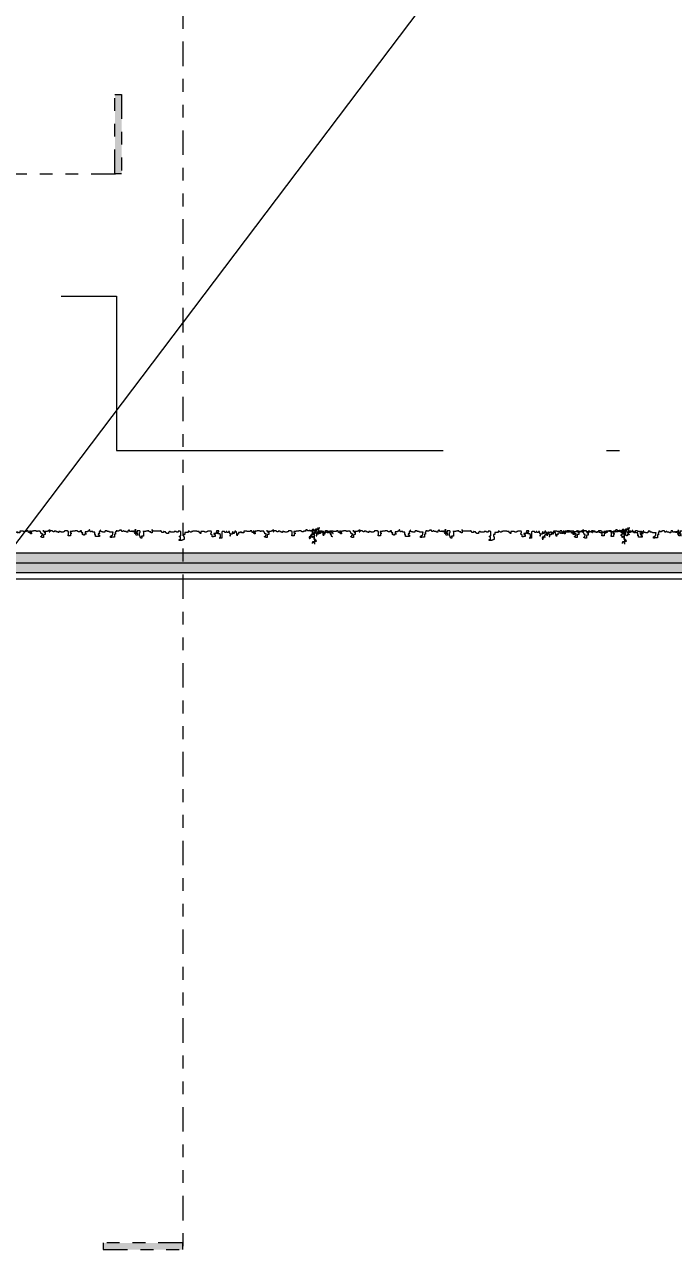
# Model space of a CAD drawing. Header units: metres. Extents: x -54 to 264, y -14 to 31.
# Drawn here: x 6.08 to 11.13, y -5.21 to 4.31 of the extents above; entities that cross this region are included whole.
import ezdxf
from ezdxf.enums import TextEntityAlignment as Align

# ---------------------------------------------------------------- set-up
doc = ezdxf.new("R2010")
doc.units = ezdxf.units.M
doc.header["$LTSCALE"] = 0.001
for name, pattern in [('CENTERX2', [101.6, 63.5, -12.7, 12.7, -12.7]), ('DIVIDEX2', [63.5, 25.4, -12.7, 0, -12.7, 0, -12.7]), ('HIDDENX2', [19.05, 12.7, -6.35])]:
    doc.linetypes.add(name, pattern=pattern)
doc.layers.get('0').update_dxf_attribs({"lineweight": 13, "true_color": 0x000000})
for name, color, linetype, lineweight, true_color in [('Jach-Anotaciones-Hatch-Lum100%', 7, 'Continuous', 13, 0x000000), ('Jach-Anotaciones-Hatch-Lum30%', 7, 'Continuous', 9, 0xb3b3b3), ('JACH-Anotaciones-Lineas-CORTE', 7, 'DIVIDEX2', 18, 0x000000), ('JACH-Anotaciones-Lineas-CORTE @ 0.075', 7, 'DIVIDEX2', 18, 0x000000), ('JACH-Anotaciones-Lineas-EJES', 7, 'CENTERX2', 9, 0x666666), ('JACH-Arq-Lineas-Piso', 7, 'Continuous', 13, 0x1a1a1a), ('JACH-Arq-Lineas-Proyeccion', 250, 'HIDDENX2', 13, 0x333333), ('JACH-ArqPaisaje-Vegetación', 7, 'Continuous', 13, 0x999999)]:
    doc.layers.add(name, color=color, linetype=linetype, lineweight=lineweight, true_color=true_color)
doc.styles.add('01c-Arial-JACH(3mm)', font='arial.ttf', dxfattribs={"height": 3})

# ---------------------------------------------------------------- blocks, each defined once
blk = doc.blocks.new('A$C686239C3')
at = {"linetype": 'Continuous'}
for p, q in [((0.034, 3.434), (0.034, 3.446)), ((0.034, 3.446), (0.042, 3.446)), ((0.038, 3.434), (0.034, 3.434)), ((0.038, 3.43), (0.038, 3.434)), ((0.042, 3.446), (0.042, 3.45)), ((0.042, 3.45), (0.046, 3.45)), ((0.046, 3.45), (0.046, 3.454)), ((0.046, 3.454), (0.051, 3.454)), ((0.049, 3.458), (0.057, 3.458)), ((0.049, 3.45), (0.049, 3.458)), ((0.053, 3.462), (0.053, 3.43)), ((0.057, 3.462), (0.053, 3.462)), ((0.053, 3.43), (0.065, 3.43)), ((0.057, 3.458), (0.057, 3.462)), ((0.065, 3.43), (0.065, 3.434)), ((0.065, 3.434), (0.069, 3.434)), ((0.069, 3.442), (0.085, 3.442)), ((0.069, 3.434), (0.069, 3.442)), ((0.085, 3.45), (0.089, 3.45)), ((0.085, 3.442), (0.085, 3.45)), ((0.089, 3.45), (0.089, 3.454)), ((0, 3.321), (0, 3.317)), ((0, 3.317), (0.004, 3.317)), ((0, 3.305), (0, 3.302)), ((0.004, 3.305), (0, 3.305)), ((0.004, 3.317), (0.004, 3.305)), ((0.011, 3.29), (0.011, 3.31)), ((0.011, 3.31), (0.027, 3.31)), ((0.026, 3.382), (0.026, 3.398)), ((0.026, 3.398), (0.03, 3.398)), ((0.042, 3.382), (0.026, 3.382)), ((0.038, 3.326), (0.026, 3.326)), ((0.026, 3.326), (0.034, 3.326)), ((0.027, 3.31), (0.027, 3.306)), ((0.027, 3.306), (0.039, 3.306)), ((0.03, 3.398), (0.03, 3.402)), ((0.03, 3.402), (0.034, 3.402)), ((0.038, 3.346), (0.03, 3.346)), ((0.03, 3.346), (0.034, 3.346)), ((0.034, 3.402), (0.034, 3.422)), ((0.034, 3.422), (0.038, 3.422)), ((0.034, 3.358), (0.034, 3.362)), ((0.034, 3.362), (0.042, 3.362)), ((0.034, 3.346), (0.034, 3.358)), ((0.034, 3.358), (0.038, 3.358)), ((0.038, 3.358), (0.034, 3.358)), ((0.034, 3.326), (0.034, 3.334)), ((0.034, 3.334), (0.038, 3.334)), ((0.034, 3.314), (0.034, 3.322)), ((0.034, 3.322), (0.038, 3.322)), ((0.042, 3.314), (0.034, 3.314)), ((0.039, 3.306), (0.035, 3.306)), ((0.035, 3.306), (0.035, 3.302)), ((0.042, 3.43), (0.038, 3.43)), ((0.038, 3.422), (0.038, 3.426)), ((0.038, 3.426), (0.042, 3.426)), ((0.038, 3.334), (0.038, 3.346)), ((0.038, 3.322), (0.038, 3.326)), ((0.042, 3.426), (0.042, 3.43)), ((0.042, 3.378), (0.042, 3.382)), ((0.046, 3.378), (0.042, 3.378)), ((0.042, 3.362), (0.042, 3.366)), ((0.042, 3.366), (0.046, 3.366)), ((0.042, 3.31), (0.042, 3.314)), ((0.05, 3.31), (0.042, 3.31)), ((0.045, 3.3), (0.045, 3.303)), ((0.045, 3.303), (0.048, 3.303)), ((0.046, 3.366), (0.046, 3.378)), ((0.047, 3.302), (0.047, 3.306)), ((0.048, 3.307), (0.048, 3.309)), ((0.049, 3.307), (0.048, 3.307)), ((0.048, 3.303), (0.048, 3.305)), ((0.048, 3.305), (0.049, 3.305)), ((0.049, 3.305), (0.049, 3.307)), ((0, 3.302), (0.008, 3.302)), ((0.008, 3.302), (0.008, 3.298)), ((0.008, 3.298), (0.016, 3.298)), ((0.012, 3.298), (0.012, 3.278)), ((0.016, 3.298), (0.012, 3.298)), ((0.012, 3.278), (0.02, 3.278)), ((0.014, 3.248), (0.022, 3.248)), ((0.02, 3.26), (0.015, 3.26)), ((0.015, 3.26), (0.015, 3.258)), ((0.015, 3.258), (0.019, 3.258)), ((0.016, 3.253), (0.015, 3.253)), ((0.015, 3.253), (0.015, 3.251)), ((0.015, 3.251), (0.016, 3.251)), ((0.019, 3.255), (0.016, 3.255)), ((0.016, 3.255), (0.016, 3.253)), ((0.016, 3.251), (0.016, 3.249)), ((0.029, 3.256), (0.017, 3.256)), ((0.017, 3.256), (0.017, 3.252)), ((0.023, 3.284), (0.018, 3.284)), ((0.018, 3.284), (0.018, 3.281)), ((0.018, 3.281), (0.025, 3.281)), ((0.022, 3.192), (0.018, 3.192)), ((0.018, 3.192), (0.018, 3.18)), ((0.018, 3.18), (0.022, 3.18)), ((0.019, 3.258), (0.019, 3.255)), ((0.02, 3.278), (0.02, 3.292)), ((0.02, 3.292), (0.023, 3.292)), ((0.02, 3.259), (0.02, 3.26)), ((0.024, 3.259), (0.02, 3.259)), ((0.022, 3.267), (0.021, 3.267)), ((0.021, 3.267), (0.021, 3.265)), ((0.021, 3.265), (0.025, 3.265)), ((0.025, 3.269), (0.022, 3.269)), ((0.022, 3.269), (0.022, 3.267)), ((0.022, 3.248), (0.022, 3.244)), ((0.022, 3.244), (0.03, 3.244)), ((0.03, 3.196), (0.022, 3.196)), ((0.022, 3.196), (0.022, 3.192)), ((0.022, 3.18), (0.022, 3.176)), ((0.022, 3.176), (0.038, 3.176)), ((0.023, 3.292), (0.023, 3.284)), ((0.025, 3.27), (0.023, 3.27)), ((0.023, 3.27), (0.023, 3.266)), ((0.023, 3.266), (0.025, 3.266)), ((0.026, 3.26), (0.024, 3.26)), ((0.024, 3.26), (0.024, 3.259)), ((0.025, 3.281), (0.025, 3.287)), ((0.025, 3.287), (0.029, 3.287)), ((0.029, 3.271), (0.025, 3.271)), ((0.025, 3.271), (0.025, 3.27)), ((0.025, 3.266), (0.025, 3.269)), ((0.025, 3.265), (0.025, 3.26)), ((0.025, 3.26), (0.026, 3.26)), ((0.037, 3.252), (0.025, 3.252)), ((0.025, 3.252), (0.029, 3.252)), ((0.03, 3.236), (0.026, 3.236)), ((0.026, 3.236), (0.026, 3.232)), ((0.026, 3.232), (0.038, 3.232)), ((0.03, 3.224), (0.026, 3.224)), ((0.026, 3.224), (0.026, 3.212)), ((0.026, 3.212), (0.034, 3.212)), ((0.03, 3.2), (0.026, 3.2)), ((0.026, 3.2), (0.03, 3.2)), ((0.039, 3.276), (0.028, 3.276)), ((0.028, 3.276), (0.028, 3.269)), ((0.028, 3.269), (0.029, 3.269)), ((0.028, 3.161), (0.028, 3.182)), ((0.029, 3.287), (0.029, 3.281)), ((0.029, 3.281), (0.035, 3.281)), ((0.029, 3.269), (0.029, 3.271)), ((0.029, 3.252), (0.029, 3.256)), ((0.03, 3.244), (0.03, 3.236)), ((0.038, 3.232), (0.03, 3.232)), ((0.03, 3.232), (0.03, 3.224)), ((0.034, 3.212), (0.03, 3.212)), ((0.03, 3.212), (0.03, 3.2)), ((0.03, 3.2), (0.03, 3.196)), ((0.035, 3.302), (0.047, 3.302)), ((0.035, 3.281), (0.035, 3.287)), ((0.035, 3.287), (0.04, 3.287)), ((0.038, 3.289), (0.036, 3.289)), ((0.036, 3.289), (0.036, 3.274)), ((0.037, 3.248), (0.037, 3.252)), ((0.053, 3.248), (0.037, 3.248)), ((0.039, 3.297), (0.038, 3.297)), ((0.038, 3.297), (0.04, 3.297)), ((0.038, 3.283), (0.038, 3.289)), ((0.04, 3.283), (0.038, 3.283)), ((0.039, 3.293), (0.039, 3.297)), ((0.04, 3.297), (0.04, 3.299)), ((0.04, 3.299), (0.044, 3.299)), ((0.04, 3.287), (0.04, 3.283)), ((0.04, 3.28), (0.04, 3.276)), ((0.052, 3.28), (0.04, 3.28)), ((0.044, 3.299), (0.044, 3.297)), ((0.044, 3.297), (0.049, 3.297)), ((0.049, 3.3), (0.045, 3.3)), ((0.048, 3.26), (0.052, 3.26)), ((0.056, 3.26), (0.048, 3.26)), ((0.049, 3.297), (0.049, 3.3)), ((0.052, 3.26), (0.052, 3.28)), ((0.053, 3.268), (0.053, 3.248)), ((0.085, 3.268), (0.053, 3.268)), ((0.056, 3.256), (0.056, 3.26)), ((0.064, 3.256), (0.056, 3.256)), ((0.06, 3.252), (0.064, 3.252)), ((0.06, 3.241), (0.06, 3.252)), ((0.064, 3.241), (0.06, 3.241)), ((0.064, 3.252), (0.064, 3.256)), ((0.064, 3.237), (0.064, 3.241)), ((0.072, 3.237), (0.064, 3.237)), ((0.072, 3.233), (0.072, 3.237)), ((0.08, 3.233), (0.072, 3.233)), ((0.08, 3.244), (0.08, 3.233)), ((0.1, 3.244), (0.08, 3.244)), ((0.085, 3.264), (0.085, 3.268)), ((0.121, 3.264), (0.085, 3.264)), ((0.088, 3.268), (0.088, 3.256)), ((0.112, 3.268), (0.088, 3.268)), ((0.088, 3.256), (0.092, 3.256)), ((0.092, 3.256), (0.092, 3.252)), ((0.092, 3.252), (0.096, 3.252)), ((0.096, 3.252), (0.096, 3.248)), ((0.096, 3.248), (0.1, 3.248)), ((0.1, 3.248), (0.1, 3.244)), ((0.112, 3.272), (0.112, 3.268)), ((0.116, 3.272), (0.112, 3.272)), ((0.116, 3.276), (0.116, 3.272)), ((0.128, 3.276), (0.116, 3.276)), ((0.137, 3.272), (0.121, 3.272)), ((0.121, 3.272), (0.121, 3.264)), ((0.128, 3.284), (0.128, 3.276)), ((0.132, 3.284), (0.128, 3.284)), ((0.132, 3.288), (0.132, 3.284)), ((0.136, 3.288), (0.132, 3.288)), ((0.136, 3.276), (0.136, 3.288)), ((0.14, 3.276), (0.136, 3.276)), ((0.137, 3.264), (0.137, 3.272)), ((0.141, 3.264), (0.137, 3.264)), ((0.14, 3.272), (0.14, 3.276)), ((0.144, 3.272), (0.14, 3.272)), ((0.141, 3.252), (0.141, 3.264)), ((0.144, 3.252), (0.141, 3.252)), ((0.144, 3.268), (0.144, 3.272)), ((0.152, 3.268), (0.144, 3.268)), ((0.148, 3.256), (0.144, 3.256)), ((0.144, 3.256), (0.144, 3.252)), ((0.148, 3.252), (0.148, 3.256)), ((0.152, 3.252), (0.148, 3.252)), ((0.152, 3.272), (0.152, 3.268)), ((0.168, 3.272), (0.152, 3.272)), ((0.16, 3.268), (0.152, 3.268)), ((0.152, 3.268), (0.156, 3.268)), ((0.152, 3.248), (0.152, 3.252)), ((0.16, 3.248), (0.152, 3.248)), ((0.156, 3.268), (0.156, 3.264)), ((0.156, 3.264), (0.16, 3.264)), ((0.028, 3.161), (0.032, 3.161)), ((0.028, 3.126), (0.028, 3.106)), ((0.032, 3.126), (0.028, 3.126)), ((0.028, 3.106), (0.032, 3.106)), ((0.032, 3.161), (0.032, 3.153)), ((0.032, 3.153), (0.04, 3.153)), ((0.032, 3.133), (0.032, 3.126)), ((0.036, 3.133), (0.032, 3.133)), ((0.032, 3.106), (0.032, 3.078)), ((0.032, 3.078), (0.036, 3.078)), ((0.036, 3.137), (0.036, 3.133)), ((0.04, 3.137), (0.036, 3.137)), ((0.036, 3.078), (0.036, 3.054)), ((0.036, 3.054), (0.048, 3.054)), ((0.04, 3.153), (0.04, 3.137)), ((0.048, 3.062), (0.052, 3.062)), ((0.048, 3.054), (0.048, 3.062)), ((0.052, 3.066), (0.06, 3.066)), ((0.052, 3.062), (0.052, 3.066)), ((0.06, 3.066), (0.06, 3.058)), ((0.06, 3.058), (0.08, 3.058)), ((0.08, 3.058), (0.08, 3.034)), ((0.028, 3.026), (0.028, 2.998)), ((0.032, 3.026), (0.028, 3.026)), ((0.028, 2.998), (0.032, 2.998)), ((0.032, 3.03), (0.032, 3.026)), ((0.036, 3.03), (0.032, 3.03)), ((0.032, 2.998), (0.032, 2.994)), ((0.032, 2.994), (0.04, 2.994)), ((0.036, 3.038), (0.036, 3.03)), ((0.072, 3.038), (0.036, 3.038)), ((0.036, 2.95), (0.036, 2.938)), ((0.04, 2.95), (0.036, 2.95)), ((0.036, 2.938), (0.048, 2.938)), ((0.04, 2.994), (0.04, 2.986)), ((0.04, 2.986), (0.044, 2.986)), ((0.04, 2.962), (0.04, 2.95)), ((0.044, 2.962), (0.04, 2.962)), ((0.044, 2.922), (0.04, 2.922)), ((0.04, 2.922), (0.04, 2.914)), ((0.044, 2.986), (0.044, 2.962)), ((0.044, 2.93), (0.044, 2.922)), ((0.048, 2.93), (0.044, 2.93)), ((0.048, 2.938), (0.048, 2.93)), ((0.072, 3.034), (0.072, 3.038)), ((0.08, 3.034), (0.072, 3.034)), ((0.024, 2.846), (0.024, 2.834)), ((0.032, 2.846), (0.024, 2.846)), ((0.024, 2.834), (0.028, 2.834)), ((0.028, 2.87), (0.028, 2.846)), ((0.032, 2.87), (0.028, 2.87)), ((0.028, 2.846), (0.036, 2.846)), ((0.028, 2.834), (0.028, 2.826)), ((0.028, 2.826), (0.032, 2.826)), ((0.032, 2.91), (0.032, 2.89)), ((0.036, 2.91), (0.032, 2.91)), ((0.032, 2.89), (0.04, 2.89)), ((0.032, 2.874), (0.032, 2.87)), ((0.036, 2.874), (0.032, 2.874)), ((0.032, 2.842), (0.032, 2.846)), ((0.04, 2.842), (0.032, 2.842)), ((0.032, 2.826), (0.032, 2.818)), ((0.032, 2.818), (0.036, 2.818)), ((0.036, 2.914), (0.036, 2.91)), ((0.044, 2.914), (0.036, 2.914)), ((0.036, 2.878), (0.036, 2.874)), ((0.04, 2.878), (0.036, 2.878)), ((0.036, 2.846), (0.036, 2.838)), ((0.036, 2.838), (0.04, 2.838)), ((0.036, 2.818), (0.036, 2.782)), ((0.04, 2.914), (0.044, 2.914)), ((0.04, 2.89), (0.04, 2.878)), ((0.04, 2.838), (0.04, 2.842)), ((0.028, 2.782), (0.028, 2.77)), ((0.036, 2.782), (0.028, 2.782)), ((0.028, 2.778), (0.032, 2.778)), ((0.028, 2.77), (0.028, 2.778)), ((0.028, 2.698), (0.028, 2.674)), ((0.032, 2.698), (0.028, 2.698)), ((0.028, 2.674), (0.032, 2.674)), ((0.032, 2.782), (0.04, 2.782)), ((0.032, 2.778), (0.032, 2.782)), ((0.032, 2.742), (0.032, 2.714)), ((0.04, 2.742), (0.032, 2.742)), ((0.032, 2.714), (0.036, 2.714)), ((0.032, 2.71), (0.032, 2.706)), ((0.036, 2.71), (0.032, 2.71)), ((0.032, 2.71), (0.036, 2.71)), ((0.032, 2.706), (0.032, 2.71)), ((0.032, 2.706), (0.032, 2.698)), ((0.036, 2.706), (0.032, 2.706)), ((0.032, 2.674), (0.032, 2.654)), ((0.036, 2.714), (0.036, 2.71)), ((0.036, 2.71), (0.036, 2.706)), ((0.04, 2.786), (0.044, 2.786)), ((0.04, 2.782), (0.04, 2.786)), ((0.04, 2.746), (0.04, 2.742)), ((0.044, 2.746), (0.04, 2.746)), ((0.044, 2.794), (0.068, 2.794)), ((0.044, 2.786), (0.044, 2.794)), ((0.044, 2.75), (0.044, 2.746)), ((0.052, 2.75), (0.044, 2.75)), ((0.052, 2.754), (0.052, 2.75)), ((0.06, 2.754), (0.052, 2.754)), ((0.06, 2.766), (0.06, 2.754)), ((0.076, 2.766), (0.06, 2.766)), ((0.068, 2.794), (0.068, 2.782)), ((0.068, 2.782), (0.072, 2.782)), ((0.072, 2.782), (0.072, 2.778)), ((0.072, 2.778), (0.1, 2.778)), ((0.076, 2.762), (0.076, 2.766)), ((0.084, 2.762), (0.076, 2.762)), ((0.084, 2.754), (0.084, 2.762)), ((0.088, 2.754), (0.084, 2.754)), ((0.088, 2.75), (0.088, 2.754)), ((0.092, 2.75), (0.088, 2.75)), ((0.092, 2.754), (0.092, 2.75)), ((0.096, 2.754), (0.092, 2.754)), ((0.096, 2.762), (0.096, 2.754)), ((0.1, 2.762), (0.096, 2.762)), ((0.1, 2.778), (0.1, 2.762)), ((0.028, 2.618), (0.028, 2.602)), ((0.036, 2.618), (0.028, 2.618)), ((0.028, 2.602), (0.036, 2.602)), ((0.032, 2.654), (0.04, 2.654)), ((0.032, 2.642), (0.032, 2.634)), ((0.036, 2.642), (0.032, 2.642)), ((0.032, 2.638), (0.036, 2.638)), ((0.032, 2.634), (0.032, 2.638)), ((0.032, 2.566), (0.032, 2.534)), ((0.036, 2.566), (0.032, 2.566)), ((0.036, 2.646), (0.036, 2.642)), ((0.036, 2.642), (0.036, 2.646)), ((0.036, 2.642), (0.048, 2.642)), ((0.036, 2.638), (0.036, 2.642)), ((0.052, 2.642), (0.036, 2.642)), ((0.036, 2.622), (0.036, 2.618)), ((0.048, 2.622), (0.036, 2.622)), ((0.036, 2.602), (0.036, 2.566)), ((0.04, 2.654), (0.04, 2.65)), ((0.04, 2.65), (0.048, 2.65)), ((0.044, 2.63), (0.044, 2.626)), ((0.048, 2.63), (0.044, 2.63)), ((0.044, 2.626), (0.048, 2.626)), ((0.048, 2.654), (0.048, 2.65)), ((0.048, 2.65), (0.048, 2.654)), ((0.048, 2.65), (0.052, 2.65)), ((0.048, 2.642), (0.048, 2.65)), ((0.048, 2.65), (0.052, 2.65)), ((0.048, 2.634), (0.048, 2.63)), ((0.052, 2.634), (0.048, 2.634)), ((0.048, 2.626), (0.048, 2.622)), ((0.052, 2.654), (0.06, 2.654)), ((0.052, 2.65), (0.052, 2.654)), ((0.052, 2.65), (0.052, 2.642)), ((0.052, 2.642), (0.052, 2.634)), ((0.06, 2.642), (0.052, 2.642)), ((0.06, 2.654), (0.06, 2.642)), ((0.032, 2.534), (0.052, 2.534)), ((0.032, 2.454), (0.032, 2.442)), ((0.04, 2.454), (0.032, 2.454)), ((0.032, 2.442), (0.044, 2.442)), ((0.04, 2.458), (0.04, 2.454)), ((0.052, 2.458), (0.04, 2.458)), ((0.04, 2.426), (0.04, 2.418)), ((0.056, 2.426), (0.04, 2.426)), ((0.04, 2.418), (0.048, 2.418)), ((0.044, 2.51), (0.044, 2.498)), ((0.048, 2.51), (0.044, 2.51)), ((0.044, 2.498), (0.048, 2.498)), ((0.044, 2.442), (0.044, 2.438)), ((0.044, 2.438), (0.048, 2.438)), ((0.048, 2.518), (0.048, 2.506)), ((0.052, 2.518), (0.048, 2.518)), ((0.048, 2.506), (0.048, 2.51)), ((0.048, 2.498), (0.048, 2.482)), ((0.048, 2.482), (0.064, 2.482)), ((0.048, 2.438), (0.048, 2.434)), ((0.048, 2.434), (0.056, 2.434)), ((0.048, 2.418), (0.048, 2.414)), ((0.048, 2.414), (0.064, 2.414)), ((0.052, 2.534), (0.052, 2.518)), ((0.052, 2.462), (0.052, 2.458)), ((0.072, 2.462), (0.052, 2.462)), ((0.056, 2.434), (0.056, 2.426)), ((0.064, 2.482), (0.064, 2.466)), ((0.064, 2.466), (0.08, 2.466)), ((0.064, 2.414), (0.064, 2.402)), ((0.072, 2.466), (0.072, 2.462)), ((0.08, 2.466), (0.072, 2.466)), ((0.036, 2.386), (0.036, 2.378)), ((0.052, 2.386), (0.036, 2.386)), ((0.036, 2.378), (0.044, 2.378)), ((0.036, 2.358), (0.036, 2.354)), ((0.044, 2.358), (0.036, 2.358)), ((0.036, 2.354), (0.048, 2.354)), ((0.036, 2.334), (0.036, 2.31)), ((0.04, 2.334), (0.036, 2.334)), ((0.036, 2.31), (0.04, 2.31)), ((0.04, 2.338), (0.04, 2.334)), ((0.048, 2.338), (0.04, 2.338)), ((0.04, 2.31), (0.04, 2.306)), ((0.04, 2.306), (0.104, 2.306)), ((0.044, 2.378), (0.044, 2.374)), ((0.044, 2.374), (0.048, 2.374)), ((0.044, 2.362), (0.044, 2.358)), ((0.048, 2.362), (0.044, 2.362)), ((0.048, 2.374), (0.048, 2.362)), ((0.048, 2.354), (0.048, 2.338)), ((0.052, 2.39), (0.052, 2.386)), ((0.056, 2.39), (0.052, 2.39)), ((0.056, 2.394), (0.056, 2.39)), ((0.06, 2.394), (0.056, 2.394)), ((0.06, 2.398), (0.06, 2.394)), ((0.08, 2.398), (0.06, 2.398)), ((0.06, 2.29), (0.06, 2.266)), ((0.068, 2.29), (0.06, 2.29)), ((0.064, 2.402), (0.068, 2.402)), ((0.068, 2.402), (0.068, 2.394)), ((0.068, 2.394), (0.076, 2.394)), ((0.068, 2.294), (0.068, 2.29)), ((0.096, 2.294), (0.068, 2.294)), ((0.076, 2.394), (0.076, 2.39)), ((0.076, 2.39), (0.08, 2.39)), ((0.08, 2.39), (0.08, 2.398)), ((0.096, 2.29), (0.096, 2.294)), ((0.1, 2.29), (0.096, 2.29)), ((0.1, 2.286), (0.1, 2.29)), ((0.104, 2.306), (0.104, 2.282)), ((0.028, 2.278), (0.028, 2.254)), ((0.04, 2.278), (0.028, 2.278)), ((0.028, 2.254), (0.04, 2.254)), ((0.032, 2.198), (0.032, 2.162)), ((0.036, 2.198), (0.032, 2.198)), ((0.032, 2.162), (0.036, 2.162)), ((0.036, 2.202), (0.036, 2.198)), ((0.052, 2.202), (0.036, 2.202)), ((0.036, 2.162), (0.036, 2.154)), ((0.04, 2.274), (0.04, 2.278)), ((0.044, 2.274), (0.04, 2.274)), ((0.04, 2.254), (0.04, 2.25)), ((0.04, 2.25), (0.052, 2.25)), ((0.044, 2.262), (0.044, 2.274)), ((0.048, 2.262), (0.044, 2.262)), ((0.048, 2.266), (0.048, 2.262)), ((0.06, 2.266), (0.048, 2.266)), ((0.052, 2.254), (0.056, 2.254)), ((0.052, 2.25), (0.052, 2.254)), ((0.052, 2.198), (0.052, 2.202)), ((0.056, 2.198), (0.052, 2.198)), ((0.056, 2.254), (0.056, 2.226)), ((0.056, 2.226), (0.064, 2.226)), ((0.056, 2.194), (0.056, 2.198)), ((0.064, 2.194), (0.056, 2.194)), ((0.064, 2.23), (0.068, 2.23)), ((0.064, 2.226), (0.064, 2.23)), ((0.064, 2.198), (0.064, 2.194)), ((0.068, 2.198), (0.064, 2.198)), ((0.068, 2.238), (0.088, 2.238)), ((0.068, 2.23), (0.068, 2.238)), ((0.068, 2.202), (0.068, 2.198)), ((0.072, 2.202), (0.068, 2.202)), ((0.072, 2.206), (0.072, 2.202)), ((0.092, 2.206), (0.072, 2.206)), ((0.088, 2.238), (0.088, 2.222)), ((0.088, 2.222), (0.092, 2.222)), ((0.092, 2.222), (0.092, 2.206)), ((0.104, 2.286), (0.1, 2.286)), ((0.104, 2.282), (0.104, 2.286)), ((0.032, 2.05), (0.032, 2.006)), ((0.036, 2.05), (0.032, 2.05)), ((0.036, 2.154), (0.04, 2.154)), ((0.036, 2.126), (0.036, 2.09)), ((0.04, 2.126), (0.036, 2.126)), ((0.036, 2.09), (0.056, 2.09)), ((0.036, 2.074), (0.036, 2.05)), ((0.048, 2.074), (0.036, 2.074)), ((0.04, 2.154), (0.04, 2.15)), ((0.04, 2.15), (0.044, 2.15)), ((0.04, 2.13), (0.04, 2.126)), ((0.044, 2.13), (0.04, 2.13)), ((0.044, 2.15), (0.044, 2.13)), ((0.048, 2.078), (0.048, 2.074)), ((0.052, 2.078), (0.048, 2.078)), ((0.052, 2.082), (0.052, 2.078)), ((0.056, 2.082), (0.052, 2.082)), ((0.056, 2.09), (0.056, 2.082)), ((0.032, 2.006), (0.036, 2.006)), ((0.032, 1.97), (0.032, 1.958)), ((0.036, 1.97), (0.032, 1.97)), ((0.032, 1.958), (0.048, 1.958)), ((0.036, 2.006), (0.036, 1.994)), ((0.036, 1.994), (0.044, 1.994)), ((0.036, 1.974), (0.036, 1.97)), ((0.04, 1.974), (0.036, 1.974)), ((0.04, 1.978), (0.04, 1.974)), ((0.044, 1.978), (0.04, 1.978)), ((0.044, 1.994), (0.044, 1.978)), ((0.048, 1.958), (0.048, 1.926)), ((0.048, 1.926), (0.068, 1.926)), ((0.068, 1.926), (0.068, 1.91)), ((0.068, 1.91), (0.088, 1.91)), ((0.088, 1.914), (0.092, 1.914)), ((0.088, 1.91), (0.088, 1.914)), ((0.092, 1.918), (0.119, 1.918)), ((0.092, 1.914), (0.092, 1.918)), ((0.119, 1.918), (0.119, 1.91)), ((0.119, 1.91), (0.123, 1.91)), ((0.123, 1.91), (0.123, 1.902)), ((0.032, 1.874), (0.032, 1.854)), ((0.036, 1.874), (0.032, 1.874)), ((0.032, 1.854), (0.044, 1.854)), ((0.036, 1.882), (0.036, 1.874)), ((0.08, 1.882), (0.036, 1.882)), ((0.036, 1.834), (0.036, 1.815)), ((0.04, 1.834), (0.036, 1.834)), ((0.036, 1.815), (0.044, 1.815)), ((0.04, 1.838), (0.04, 1.834)), ((0.044, 1.838), (0.04, 1.838)), ((0.044, 1.854), (0.044, 1.838)), ((0.044, 1.815), (0.044, 1.775)), ((0.08, 1.874), (0.08, 1.882)), ((0.084, 1.874), (0.08, 1.874)), ((0.084, 1.87), (0.084, 1.874)), ((0.092, 1.87), (0.084, 1.87)), ((0.092, 1.874), (0.092, 1.87)), ((0.096, 1.874), (0.092, 1.874)), ((0.096, 1.878), (0.096, 1.874)), ((0.119, 1.878), (0.096, 1.878)), ((0.119, 1.866), (0.119, 1.878)), ((0.131, 1.866), (0.119, 1.866)), ((0.123, 1.902), (0.127, 1.902)), ((0.127, 1.902), (0.127, 1.894)), ((0.127, 1.894), (0.131, 1.894)), ((0.131, 1.894), (0.131, 1.866)), ((0.028, 1.679), (0.028, 1.671)), ((0.036, 1.679), (0.028, 1.679)), ((0.028, 1.671), (0.032, 1.671)), ((0.032, 1.671), (0.032, 1.591)), ((0.036, 1.771), (0.036, 1.767)), ((0.04, 1.771), (0.036, 1.771)), ((0.036, 1.767), (0.04, 1.767)), ((0.036, 1.707), (0.036, 1.703)), ((0.04, 1.707), (0.036, 1.707)), ((0.036, 1.703), (0.048, 1.703)), ((0.036, 1.683), (0.036, 1.679)), ((0.04, 1.683), (0.036, 1.683)), ((0.04, 1.775), (0.04, 1.771)), ((0.044, 1.775), (0.04, 1.775)), ((0.04, 1.767), (0.04, 1.763)), ((0.04, 1.763), (0.044, 1.763)), ((0.04, 1.723), (0.04, 1.707)), ((0.04, 1.719), (0.04, 1.723)), ((0.04, 1.723), (0.04, 1.719)), ((0.044, 1.723), (0.04, 1.723)), ((0.04, 1.687), (0.04, 1.683)), ((0.048, 1.687), (0.04, 1.687)), ((0.044, 1.763), (0.044, 1.755)), ((0.044, 1.755), (0.056, 1.755)), ((0.044, 1.727), (0.044, 1.723)), ((0.052, 1.727), (0.044, 1.727)), ((0.048, 1.703), (0.048, 1.687)), ((0.052, 1.735), (0.052, 1.727)), ((0.056, 1.735), (0.052, 1.735)), ((0.056, 1.755), (0.056, 1.735)), ((0.02, 1.587), (0.052, 1.587)), ((0.02, 1.583), (0.02, 1.587)), ((0.024, 1.583), (0.02, 1.583)), ((0.024, 1.591), (0.024, 1.583)), ((0.032, 1.591), (0.024, 1.591)), ((0.028, 1.551), (0.028, 1.539)), ((0.032, 1.551), (0.028, 1.551)), ((0.028, 1.539), (0.032, 1.539)), ((0.032, 1.555), (0.032, 1.551)), ((0.04, 1.555), (0.032, 1.555)), ((0.032, 1.539), (0.032, 1.519)), ((0.04, 1.571), (0.04, 1.555)), ((0.048, 1.571), (0.04, 1.571)), ((0.048, 1.575), (0.048, 1.571)), ((0.052, 1.575), (0.048, 1.575)), ((0.052, 1.587), (0.052, 1.575)), ((0.015, 1.414), (0.041, 1.414)), ((0.02, 1.419), (0.02, 1.407)), ((0.02, 1.407), (0.028, 1.407)), ((0.028, 1.495), (0.084, 1.495)), ((0.036, 1.495), (0.028, 1.495)), ((0.028, 1.459), (0.028, 1.431)), ((0.032, 1.459), (0.028, 1.459)), ((0.028, 1.431), (0.04, 1.431)), ((0.028, 1.407), (0.028, 1.403)), ((0.028, 1.403), (0.036, 1.403)), ((0.032, 1.519), (0.036, 1.519)), ((0.032, 1.463), (0.032, 1.459)), ((0.048, 1.463), (0.032, 1.463)), ((0.036, 1.519), (0.036, 1.491)), ((0.036, 1.491), (0.036, 1.495)), ((0.036, 1.419), (0.048, 1.419)), ((0.036, 1.407), (0.036, 1.419)), ((0.04, 1.407), (0.036, 1.407)), ((0.036, 1.403), (0.036, 1.395)), ((0.04, 1.431), (0.04, 1.427)), ((0.04, 1.427), (0.052, 1.427)), ((0.04, 1.411), (0.04, 1.407)), ((0.048, 1.411), (0.04, 1.411)), ((0.048, 1.455), (0.048, 1.463)), ((0.08, 1.455), (0.048, 1.455)), ((0.048, 1.427), (0.052, 1.427)), ((0.048, 1.419), (0.048, 1.427)), ((0.048, 1.415), (0.048, 1.411)), ((0.056, 1.415), (0.048, 1.415)), ((0.052, 1.431), (0.06, 1.431)), ((0.052, 1.427), (0.052, 1.431)), ((0.052, 1.427), (0.052, 1.423)), ((0.052, 1.423), (0.056, 1.423)), ((0.056, 1.407), (0.052, 1.407)), ((0.056, 1.423), (0.056, 1.415)), ((0.056, 1.411), (0.056, 1.407)), ((0.06, 1.411), (0.056, 1.411)), ((0.06, 1.435), (0.076, 1.435)), ((0.06, 1.431), (0.06, 1.435)), ((0.06, 1.415), (0.06, 1.411)), ((0.068, 1.415), (0.06, 1.415)), ((0.068, 1.419), (0.068, 1.415)), ((0.076, 1.419), (0.068, 1.419)), ((0.076, 1.435), (0.076, 1.419)), ((0.08, 1.459), (0.08, 1.455)), ((0.084, 1.459), (0.08, 1.459)), ((0.084, 1.495), (0.084, 1.475)), ((0.084, 1.475), (0.092, 1.475)), ((0.084, 1.463), (0.084, 1.459)), ((0.1, 1.463), (0.084, 1.463)), ((0.092, 1.479), (0.104, 1.479)), ((0.092, 1.475), (0.092, 1.479)), ((0.1, 1.467), (0.1, 1.463)), ((0.104, 1.467), (0.1, 1.467)), ((0.104, 1.479), (0.104, 1.467)), ((0.028, 1.351), (0.024, 1.351)), ((0.024, 1.351), (0.024, 1.339)), ((0.024, 1.339), (0.028, 1.339)), ((0.036, 1.355), (0.028, 1.355)), ((0.028, 1.355), (0.028, 1.351)), ((0.028, 1.339), (0.028, 1.335)), ((0.028, 1.335), (0.044, 1.335)), ((0.032, 1.291), (0.028, 1.291)), ((0.028, 1.291), (0.028, 1.287)), ((0.028, 1.287), (0.032, 1.287)), ((0.036, 1.271), (0.028, 1.271)), ((0.028, 1.271), (0.028, 1.267)), ((0.036, 1.395), (0.032, 1.395)), ((0.032, 1.395), (0.032, 1.391)), ((0.032, 1.391), (0.044, 1.391)), ((0.036, 1.383), (0.032, 1.383)), ((0.032, 1.383), (0.032, 1.371)), ((0.032, 1.371), (0.04, 1.371)), ((0.036, 1.359), (0.032, 1.359)), ((0.032, 1.359), (0.036, 1.359)), ((0.036, 1.295), (0.032, 1.295)), ((0.032, 1.295), (0.032, 1.291)), ((0.032, 1.287), (0.032, 1.283)), ((0.032, 1.283), (0.036, 1.283)), ((0.044, 1.391), (0.036, 1.391)), ((0.036, 1.391), (0.036, 1.383)), ((0.04, 1.371), (0.036, 1.371)), ((0.036, 1.371), (0.036, 1.359)), ((0.036, 1.359), (0.036, 1.355)), ((0.04, 1.315), (0.036, 1.315)), ((0.036, 1.315), (0.036, 1.295)), ((0.036, 1.283), (0.036, 1.271)), ((0.044, 1.319), (0.04, 1.319)), ((0.04, 1.319), (0.04, 1.315)), ((0.044, 1.335), (0.044, 1.319)), ((0.028, 1.267), (0.024, 1.267)), ((0.024, 1.267), (0.024, 1.247)), ((0.024, 1.247), (0.028, 1.247)), ((0.028, 1.247), (0.028, 1.239)), ((0.028, 1.239), (0.032, 1.239)), ((0.032, 1.223), (0.028, 1.223)), ((0.028, 1.223), (0.028, 1.211)), ((0.028, 1.211), (0.04, 1.211)), ((0.032, 1.239), (0.032, 1.223)), ((0.04, 1.211), (0.04, 1.207)), ((0.04, 1.207), (0.044, 1.207)), ((0.044, 1.207), (0.044, 1.203)), ((0.044, 1.203), (0.052, 1.203)), ((0.048, 1.183), (0.044, 1.183)), ((0.044, 1.183), (0.044, 1.143)), ((0.048, 1.179), (0.048, 1.183)), ((0.072, 1.179), (0.048, 1.179)), ((0.052, 1.203), (0.052, 1.207)), ((0.052, 1.207), (0.064, 1.207)), ((0.064, 1.207), (0.064, 1.195)), ((0.064, 1.195), (0.096, 1.195)), ((0.072, 1.175), (0.072, 1.179)), ((0.076, 1.175), (0.072, 1.175)), ((0.076, 1.167), (0.076, 1.175)), ((0.08, 1.167), (0.076, 1.167)), ((0.08, 1.159), (0.08, 1.167)), ((0.084, 1.159), (0.08, 1.159)), ((0.084, 1.155), (0.084, 1.159)), ((0.1, 1.155), (0.084, 1.155)), ((0.096, 1.195), (0.096, 1.167)), ((0.096, 1.167), (0.1, 1.167)), ((0.1, 1.167), (0.1, 1.155)), ((0.028, 1.051), (0.024, 1.051)), ((0.024, 1.051), (0.024, 1.047)), ((0.024, 1.047), (0.036, 1.047)), ((0.036, 1.119), (0.028, 1.119)), ((0.028, 1.119), (0.028, 1.099)), ((0.028, 1.099), (0.032, 1.099)), ((0.036, 1.055), (0.028, 1.055)), ((0.028, 1.055), (0.028, 1.051)), ((0.032, 1.099), (0.032, 1.095)), ((0.032, 1.095), (0.044, 1.095)), ((0.04, 1.139), (0.036, 1.139)), ((0.036, 1.139), (0.036, 1.119)), ((0.04, 1.059), (0.036, 1.059)), ((0.036, 1.059), (0.036, 1.055)), ((0.036, 1.047), (0.036, 1.035)), ((0.036, 1.035), (0.052, 1.035)), ((0.044, 1.143), (0.04, 1.143)), ((0.04, 1.143), (0.04, 1.139)), ((0.044, 1.071), (0.04, 1.071)), ((0.04, 1.071), (0.04, 1.059)), ((0.044, 1.095), (0.044, 1.071)), ((0.052, 1.035), (0.052, 1.039)), ((0.052, 1.039), (0.056, 1.039)), ((0.056, 1.039), (0.056, 1.035)), ((0.056, 1.035), (0.06, 1.035)), ((0.06, 1.035), (0.06, 1.027)), ((0.06, 1.027), (0.068, 1.027)), ((0.068, 1.027), (0.068, 1.031)), ((0.068, 1.031), (0.072, 1.031)), ((0.072, 1.031), (0.072, 1.035)), ((0.072, 1.035), (0.076, 1.035)), ((0.076, 1.035), (0.076, 1.039)), ((0.076, 1.039), (0.088, 1.039)), ((0.088, 1.039), (0.088, 0.999)), ((0.032, 0.939), (0.02, 0.939)), ((0.02, 0.939), (0.02, 0.935)), ((0.02, 0.935), (0.024, 0.935)), ((0.024, 0.935), (0.024, 0.931)), ((0.024, 0.931), (0.032, 0.931)), ((0.036, 0.943), (0.032, 0.943)), ((0.032, 0.943), (0.032, 0.939)), ((0.032, 0.931), (0.032, 0.919)), ((0.032, 0.919), (0.036, 0.919)), ((0.044, 0.971), (0.036, 0.971)), ((0.036, 0.971), (0.036, 0.955)), ((0.036, 0.955), (0.04, 0.955)), ((0.04, 0.947), (0.036, 0.947)), ((0.036, 0.947), (0.036, 0.943)), ((0.036, 0.919), (0.036, 0.915)), ((0.036, 0.915), (0.04, 0.915)), ((0.04, 0.955), (0.04, 0.947)), ((0.04, 0.915), (0.04, 0.891)), ((0.04, 0.891), (0.052, 0.891)), ((0.068, 0.991), (0.044, 0.991)), ((0.044, 0.991), (0.044, 0.971)), ((0.052, 0.891), (0.052, 0.895)), ((0.052, 0.895), (0.056, 0.895)), ((0.056, 0.895), (0.056, 0.899)), ((0.056, 0.899), (0.06, 0.899)), ((0.06, 0.899), (0.06, 0.903)), ((0.06, 0.903), (0.064, 0.903)), ((0.064, 0.903), (0.064, 0.883)), ((0.088, 0.999), (0.068, 0.999)), ((0.068, 0.999), (0.068, 0.987)), ((0.068, 0.987), (0.068, 0.991)), ((0.048, 0.855), (0.028, 0.855)), ((0.028, 0.855), (0.028, 0.843)), ((0.028, 0.843), (0.032, 0.843)), ((0.032, 0.807), (0.028, 0.807)), ((0.028, 0.807), (0.028, 0.787)), ((0.028, 0.787), (0.032, 0.787)), ((0.032, 0.843), (0.032, 0.835)), ((0.032, 0.835), (0.04, 0.835)), ((0.036, 0.815), (0.032, 0.815)), ((0.032, 0.815), (0.032, 0.807)), ((0.032, 0.787), (0.032, 0.759)), ((0.04, 0.819), (0.036, 0.819)), ((0.036, 0.819), (0.036, 0.815)), ((0.04, 0.835), (0.04, 0.819)), ((0.052, 0.859), (0.048, 0.859)), ((0.048, 0.859), (0.048, 0.851)), ((0.048, 0.851), (0.048, 0.855)), ((0.056, 0.867), (0.052, 0.867)), ((0.052, 0.867), (0.052, 0.859)), ((0.056, 0.863), (0.056, 0.867)), ((0.068, 0.863), (0.056, 0.863)), ((0.064, 0.883), (0.076, 0.883)), ((0.072, 0.867), (0.068, 0.867)), ((0.068, 0.867), (0.068, 0.863)), ((0.076, 0.875), (0.072, 0.875)), ((0.072, 0.875), (0.072, 0.867)), ((0.076, 0.883), (0.076, 0.875)), ((0.032, 0.707), (0.028, 0.707)), ((0.028, 0.707), (0.028, 0.679)), ((0.028, 0.679), (0.032, 0.679)), ((0.032, 0.759), (0.036, 0.759)), ((0.036, 0.711), (0.032, 0.711)), ((0.032, 0.711), (0.032, 0.707)), ((0.032, 0.679), (0.032, 0.675)), ((0.032, 0.675), (0.04, 0.675)), ((0.036, 0.759), (0.036, 0.735)), ((0.036, 0.735), (0.048, 0.735)), ((0.072, 0.719), (0.036, 0.719)), ((0.036, 0.719), (0.036, 0.711)), ((0.04, 0.675), (0.04, 0.667)), ((0.04, 0.667), (0.044, 0.667)), ((0.044, 0.643), (0.04, 0.643)), ((0.04, 0.643), (0.04, 0.631)), ((0.044, 0.667), (0.044, 0.643)), ((0.048, 0.735), (0.048, 0.743)), ((0.048, 0.743), (0.052, 0.743)), ((0.052, 0.743), (0.052, 0.747)), ((0.052, 0.747), (0.06, 0.747)), ((0.06, 0.747), (0.06, 0.739)), ((0.06, 0.739), (0.08, 0.739)), ((0.072, 0.715), (0.072, 0.719)), ((0.08, 0.715), (0.072, 0.715)), ((0.08, 0.739), (0.08, 0.715)), ((0.032, 0.528), (0.024, 0.528)), ((0.024, 0.528), (0.024, 0.516)), ((0.024, 0.516), (0.028, 0.516)), ((0.032, 0.551), (0.028, 0.551)), ((0.028, 0.551), (0.028, 0.528)), ((0.028, 0.528), (0.036, 0.528)), ((0.028, 0.516), (0.028, 0.508)), ((0.036, 0.591), (0.032, 0.591)), ((0.032, 0.591), (0.032, 0.571)), ((0.032, 0.571), (0.04, 0.571)), ((0.036, 0.555), (0.032, 0.555)), ((0.032, 0.555), (0.032, 0.551)), ((0.032, 0.524), (0.032, 0.528)), ((0.04, 0.524), (0.032, 0.524)), ((0.04, 0.631), (0.036, 0.631)), ((0.036, 0.631), (0.036, 0.619)), ((0.036, 0.619), (0.048, 0.619)), ((0.044, 0.595), (0.036, 0.595)), ((0.036, 0.595), (0.036, 0.591)), ((0.04, 0.559), (0.036, 0.559)), ((0.036, 0.559), (0.036, 0.555)), ((0.036, 0.528), (0.036, 0.52)), ((0.036, 0.52), (0.04, 0.52)), ((0.044, 0.603), (0.04, 0.603)), ((0.04, 0.603), (0.04, 0.595)), ((0.04, 0.595), (0.044, 0.595)), ((0.04, 0.571), (0.04, 0.559)), ((0.04, 0.52), (0.04, 0.524)), ((0.048, 0.611), (0.044, 0.611)), ((0.044, 0.611), (0.044, 0.603)), ((0.048, 0.619), (0.048, 0.611)), ((0.028, 0.508), (0.032, 0.508)), ((0.036, 0.464), (0.028, 0.464)), ((0.028, 0.464), (0.028, 0.452)), ((0.028, 0.452), (0.028, 0.46)), ((0.028, 0.46), (0.032, 0.46)), ((0.032, 0.508), (0.032, 0.5)), ((0.032, 0.5), (0.036, 0.5)), ((0.032, 0.46), (0.032, 0.464)), ((0.032, 0.464), (0.04, 0.464)), ((0.04, 0.424), (0.032, 0.424)), ((0.032, 0.424), (0.032, 0.396)), ((0.032, 0.396), (0.036, 0.396)), ((0.036, 0.392), (0.032, 0.392)), ((0.032, 0.392), (0.032, 0.388)), ((0.032, 0.388), (0.032, 0.392)), ((0.032, 0.392), (0.036, 0.392)), ((0.036, 0.388), (0.032, 0.388)), ((0.032, 0.388), (0.032, 0.38)), ((0.036, 0.5), (0.036, 0.464)), ((0.036, 0.396), (0.036, 0.392)), ((0.036, 0.392), (0.036, 0.388)), ((0.04, 0.464), (0.04, 0.468)), ((0.04, 0.468), (0.044, 0.468)), ((0.044, 0.428), (0.04, 0.428)), ((0.04, 0.428), (0.04, 0.424)), ((0.044, 0.468), (0.044, 0.476)), ((0.044, 0.476), (0.068, 0.476)), ((0.052, 0.432), (0.044, 0.432)), ((0.044, 0.432), (0.044, 0.428)), ((0.06, 0.436), (0.052, 0.436)), ((0.052, 0.436), (0.052, 0.432)), ((0.076, 0.448), (0.06, 0.448)), ((0.06, 0.448), (0.06, 0.436)), ((0.068, 0.476), (0.068, 0.464)), ((0.068, 0.464), (0.072, 0.464)), ((0.072, 0.464), (0.072, 0.46)), ((0.072, 0.46), (0.1, 0.46)), ((0.076, 0.444), (0.076, 0.448)), ((0.084, 0.444), (0.076, 0.444)), ((0.084, 0.436), (0.084, 0.444)), ((0.088, 0.436), (0.084, 0.436)), ((0.088, 0.432), (0.088, 0.436)), ((0.092, 0.432), (0.088, 0.432)), ((0.096, 0.436), (0.092, 0.436)), ((0.092, 0.436), (0.092, 0.432)), ((0.1, 0.444), (0.096, 0.444)), ((0.096, 0.444), (0.096, 0.436)), ((0.1, 0.46), (0.1, 0.444)), ((0.032, 0.38), (0.028, 0.38)), ((0.028, 0.38), (0.028, 0.356)), ((0.028, 0.356), (0.032, 0.356)), ((0.036, 0.3), (0.028, 0.3)), ((0.028, 0.3), (0.028, 0.284)), ((0.028, 0.284), (0.036, 0.284)), ((0.032, 0.356), (0.032, 0.336)), ((0.032, 0.336), (0.04, 0.336)), ((0.036, 0.324), (0.032, 0.324)), ((0.032, 0.324), (0.032, 0.316)), ((0.032, 0.316), (0.032, 0.32)), ((0.032, 0.32), (0.036, 0.32)), ((0.036, 0.324), (0.036, 0.328)), ((0.036, 0.328), (0.036, 0.324)), ((0.052, 0.324), (0.036, 0.324)), ((0.036, 0.32), (0.036, 0.324)), ((0.036, 0.324), (0.048, 0.324)), ((0.048, 0.304), (0.036, 0.304)), ((0.036, 0.304), (0.036, 0.3)), ((0.036, 0.284), (0.036, 0.248)), ((0.04, 0.336), (0.04, 0.332)), ((0.04, 0.332), (0.048, 0.332)), ((0.048, 0.312), (0.044, 0.312)), ((0.044, 0.312), (0.044, 0.308)), ((0.044, 0.308), (0.048, 0.308)), ((0.048, 0.332), (0.048, 0.336)), ((0.048, 0.336), (0.048, 0.332)), ((0.048, 0.332), (0.052, 0.332)), ((0.048, 0.324), (0.048, 0.332)), ((0.048, 0.332), (0.052, 0.332)), ((0.052, 0.316), (0.048, 0.316)), ((0.048, 0.316), (0.048, 0.312)), ((0.048, 0.308), (0.048, 0.304)), ((0.052, 0.332), (0.052, 0.336)), ((0.052, 0.336), (0.06, 0.336)), ((0.052, 0.332), (0.052, 0.324)), ((0.06, 0.324), (0.052, 0.324)), ((0.052, 0.324), (0.052, 0.316)), ((0.06, 0.336), (0.06, 0.324)), ((0.036, 0.248), (0.032, 0.248)), ((0.032, 0.248), (0.032, 0.216)), ((0.032, 0.216), (0.052, 0.216)), ((0.04, 0.136), (0.032, 0.136)), ((0.032, 0.136), (0.032, 0.124)), ((0.052, 0.14), (0.04, 0.14)), ((0.04, 0.14), (0.04, 0.136)), ((0.048, 0.192), (0.044, 0.192)), ((0.044, 0.192), (0.044, 0.18)), ((0.044, 0.18), (0.048, 0.18)), ((0.052, 0.2), (0.048, 0.2)), ((0.048, 0.2), (0.048, 0.188)), ((0.048, 0.188), (0.048, 0.192)), ((0.048, 0.18), (0.048, 0.164)), ((0.048, 0.164), (0.064, 0.164)), ((0.052, 0.216), (0.052, 0.2)), ((0.072, 0.144), (0.052, 0.144)), ((0.052, 0.144), (0.052, 0.14)), ((0.064, 0.164), (0.064, 0.148)), ((0.064, 0.148), (0.08, 0.148)), ((0.08, 0.148), (0.072, 0.148)), ((0.072, 0.148), (0.072, 0.144)), ((0.032, 0.124), (0.044, 0.124)), ((0.052, 0.068), (0.036, 0.068)), ((0.036, 0.068), (0.036, 0.06)), ((0.036, 0.06), (0.044, 0.06)), ((0.056, 0.108), (0.04, 0.108)), ((0.04, 0.108), (0.04, 0.1)), ((0.04, 0.1), (0.048, 0.1)), ((0.044, 0.124), (0.044, 0.12)), ((0.044, 0.12), (0.048, 0.12)), ((0.044, 0.06), (0.044, 0.056)), ((0.044, 0.056), (0.048, 0.056)), ((0.048, 0.12), (0.048, 0.116)), ((0.048, 0.116), (0.056, 0.116)), ((0.048, 0.1), (0.048, 0.096)), ((0.048, 0.096), (0.064, 0.096)), ((0.048, 0.056), (0.048, 0.044)), ((0.048, 0.044), (0.056, 0.044)), ((0.056, 0.072), (0.052, 0.072)), ((0.052, 0.072), (0.052, 0.068)), ((0.056, 0.116), (0.056, 0.108)), ((0.06, 0.076), (0.056, 0.076)), ((0.056, 0.076), (0.056, 0.072)), ((0.056, 0.044), (0.056, 0.036)), ((0.056, 0.036), (0.058, 0.036)), ((0.058, 0.036), (0.058, 0.034)), ((0.058, 0.034), (0.061, 0.034)), ((0.08, 0.08), (0.06, 0.08)), ((0.06, 0.08), (0.06, 0.076)), ((0.061, 0.034), (0.061, 0.032)), ((0.061, 0.032), (0.064, 0.032)), ((0.064, 0.096), (0.064, 0.084)), ((0.064, 0.084), (0.068, 0.084)), ((0.064, 0.032), (0.064, 0.03)), ((0.064, 0.03), (0.068, 0.03)), ((0.068, 0.084), (0.068, 0.076)), ((0.068, 0.076), (0.076, 0.076)), ((0.068, 0.03), (0.068, 0.029)), ((0.068, 0.029), (0.073, 0.029)), ((0.073, 0.029), (0.073, 0.023)), ((0.073, 0.023), (0.086, 0.023)), ((0.076, 0.076), (0.076, 0.072)), ((0.076, 0.072), (0.08, 0.072)), ((0.08, 0.072), (0.08, 0.08)), ((0.089, 0.013), (0.081, 0.013)), ((0.081, 0.013), (0.081, 0.009)), ((0.081, 0.009), (0.094, 0.009)), ((0.086, 0.023), (0.086, 0.033)), ((0.086, 0.033), (0.089, 0.033)), ((0.089, 0.033), (0.089, 0.013)), ((0.099, 0.005), (0.092, 0.005)), ((0.092, 0.005), (0.092, 0.001)), ((0.092, 0.001), (0.104, 0.001)), ((0.094, 0.009), (0.094, 0.015)), ((0.094, 0.015), (0.099, 0.015)), ((0.099, 0.015), (0.099, 0.005)), ((0.102, 0.005), (0.102, 0.009)), ((0.102, 0.009), (0.105, 0.009)), ((0.104, 0.005), (0.102, 0.005)), ((0.104, 0.001), (0.104, 0.005)), ((0.105, 0.009), (0.105, 0.005)), ((0.105, 0.005), (0.109, 0.005)), ((0.109, 0.005), (0.109, 0.008)), ((0.109, 0.008), (0.112, 0.008)), ((0.112, 0.008), (0.112, 0.002))]:
    blk.add_line(p, q, dxfattribs=at)
blk = doc.blocks.new('*U291')
at = {"lineweight": 0, "ltscale": 100}
h = blk.add_hatch(color=256, dxfattribs=at)
h.dxf.hatch_style = 1
h.paths.add_polyline_path([(-345.27, 0), (-344.58, 0), (-344.58, 8.25), (-345.27, 8.25)])
blk.add_lwpolyline([(-345.27, 8.25), (-344.58, 8.25), (-344.58, 0), (-345.27, 0)], close=True, dxfattribs=at)
at = {"linetype": 'DIVIDEX2', "lineweight": 0, "ltscale": 100}
blk.add_lwpolyline([(-810.48, 0), (-344.58, 0)], dxfattribs=at)
at = {"lineweight": 0, "ltscale": 100, "style": '01c-Arial-JACH(3mm)'}
for tag, p in [('JACH-SECCIONMURO', (-815.98, 2.11)), ('NO.DEPLANO', (-815.98, -1.99))]:
    blk.add_attdef(tag, text='', height=3, dxfattribs=at).set_placement(p, align=Align.MIDDLE_CENTER)
blk = doc.blocks.new('*U649')
at = {"layer": 'JACH-Anotaciones-Lineas-CORTE @ 0.075', "xscale": -0.075, "yscale": 0.075, "zscale": 0.075, "rotation": 90}
blk.add_blockref('*U291', (7.3115, -31.0582), dxfattribs=at)
blk = doc.blocks.new('*U301')
at = {"lineweight": 0, "ltscale": 100}
h = blk.add_hatch(color=256, dxfattribs=at)
h.dxf.hatch_style = 1
h.paths.add_polyline_path([(-778, 9), (-787, 0), (-784, 0, -1), (-772, 0), (-769, 0)])
h = blk.add_hatch(color=256, dxfattribs=at)
h.dxf.hatch_style = 1
h.paths.add_polyline_path([(-631.94, 0), (-631.25, 0), (-631.25, 8.25), (-631.94, 8.25)])
at = {"lineweight": 0}
blk.add_lwpolyline([(-778, 9), (-787, 0), (-784, 0, -1), (-772, 0), (-769, 0), (-778, 9)], format="xyb", close=True, dxfattribs=at)
at = {"lineweight": 0, "ltscale": 100}
blk.add_lwpolyline([(-631.94, 8.25), (-631.25, 8.25), (-631.25, 0), (-631.94, 0)], close=True, dxfattribs=at)
blk.add_lwpolyline([(-784, 0), (-772, 0)], dxfattribs=at)
at = {"linetype": 'DIVIDEX2', "lineweight": 0, "ltscale": 100}
blk.add_lwpolyline([(-772.5, 0), (-631.25, 0)], dxfattribs=at)
at = {"lineweight": 0, "ltscale": 100}
blk.add_circle((-778, 0), 6, dxfattribs=at)
at = {"lineweight": 0, "ltscale": 100, "style": '01c-Arial-JACH(3mm)'}
for tag, p in [('JACH-SECCIONMURO', (-778, 2.11)), ('NO.DEPLANO', (-778, -1.99))]:
    blk.add_attdef(tag, text='', height=3, dxfattribs=at).set_placement(p, align=Align.MIDDLE_CENTER)

msp = doc.modelspace()

# ---------------------------------------------------------------- hatches: boundary and pattern name
at = {"layer": 'Jach-Anotaciones-Hatch-Lum30%', "ltscale": 100}
h = msp.add_hatch(color=256, dxfattribs=at)
h.dxf.hatch_style = 1
h.paths.add_polyline_path([(5.9005, 0.05), (24.6609, 0.05), (24.6609, 0.2), (5.9005, 0.2)])

# ---------------------------------------------------------------- linework, layer by layer
at = {"layer": 'Jach-Anotaciones-Hatch-Lum100%', "ltscale": 100}
msp.add_lwpolyline([(5.9005, 0.05), (24.6609, 0.05), (24.6609, 0.2), (5.9005, 0.2)], close=True, dxfattribs=at)
at = {"layer": 'JACH-Anotaciones-Lineas-CORTE', "ltscale": 100}
msp.add_lwpolyline([(-6.7345, 2.2), (6.7953, 2.2), (6.7953, 1), (55.6034, 1)], dxfattribs=at)
at = {"layer": 'JACH-Anotaciones-Lineas-EJES', "ltscale": 100}
msp.add_lwpolyline([(-4.3309, 0.125), (52.1472, 0.125)], dxfattribs=at)
at = {"layer": 'JACH-Arq-Lineas-Piso', "ltscale": 100}
msp.add_lwpolyline([(0.085, 21.6541), (44.72, 21.4985), (44.6706, 0), (0, 0)], close=True, dxfattribs=at)
at = {"layer": 'JACH-Arq-Lineas-Proyeccion', "linetype": 'Continuous', "ltscale": 100}
msp.add_lwpolyline([(5.9607, 0.2), (21.9609, 21.3778)], dxfattribs=at)

# ---------------------------------------------------------------- block references
at = {"layer": 'JACH-Anotaciones-Lineas-CORTE', "lineweight": 0}
msp.add_blockref('*U649', (0, 0), dxfattribs=at)
at = {"layer": 'JACH-Anotaciones-Lineas-CORTE @ 0.075', "xscale": 0.075, "yscale": 0.075, "zscale": 0.075}
msp.add_blockref('*U301', (54.1795, 3.15), dxfattribs=at).add_auto_attribs({'NO.DEPLANO': 'ARQ-09', 'JACH-SECCIONMURO': 'T-08'})
at = {"layer": 'JACH-ArqPaisaje-Vegetación', "xscale": 0.75, "yscale": 0.75, "zscale": 0.75, "rotation": 270}
for p in [(5.8844, 0.3969), (8.2938, 0.3969), (10.1042, 0.3918)]:
    msp.add_blockref('A$C686239C3', p, dxfattribs=at)

doc.saveas('drawing.dxf')
